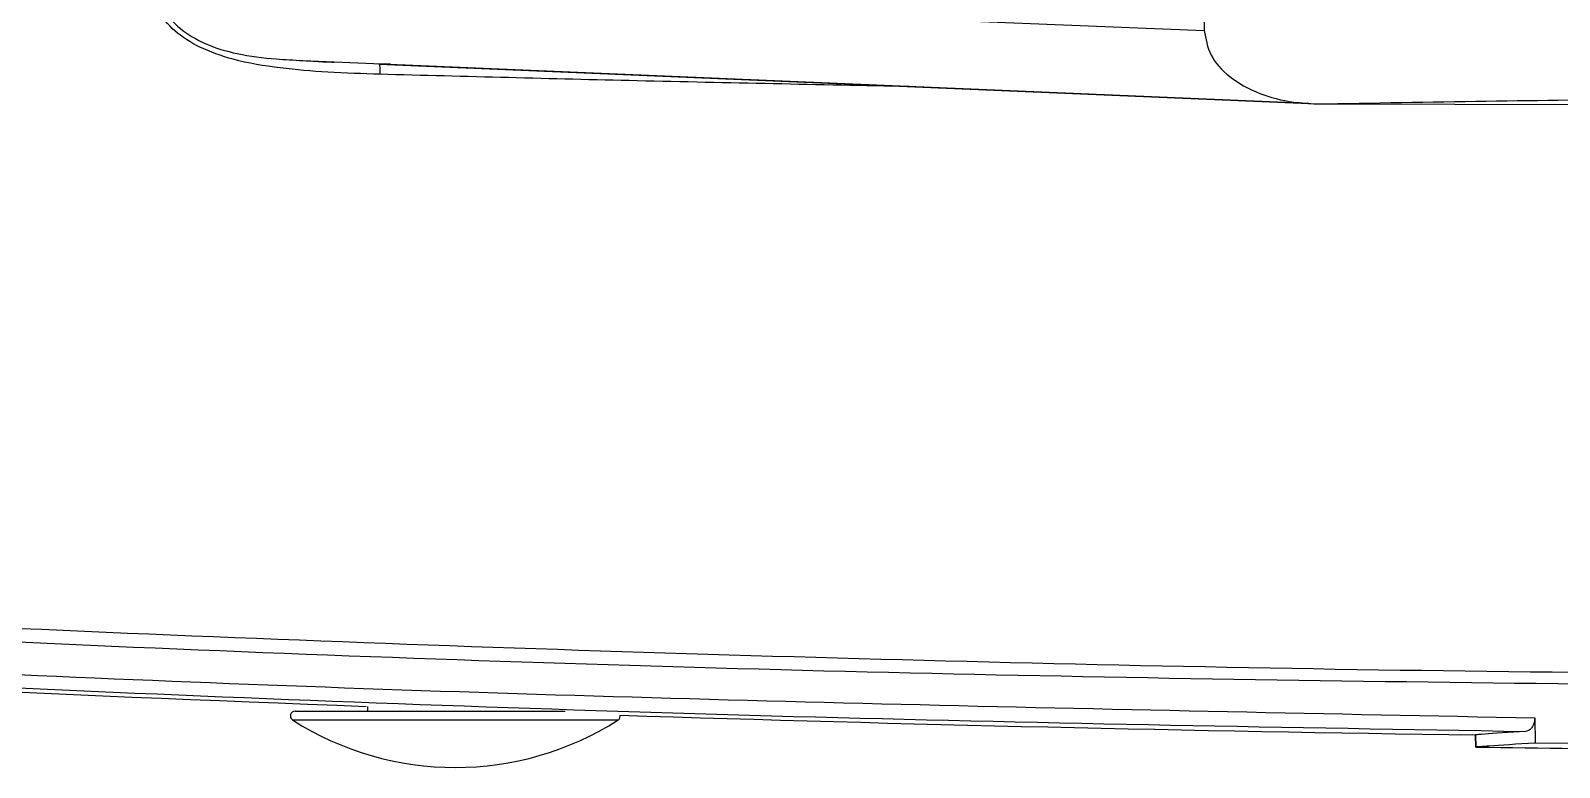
# Model space of a CAD drawing. Extents: x 7 to 135, y 3 to 97.
# Drawn here: x 13.744 to 15.376, y 38.115 to 38.902 of the extents above; entities that cross this region are included whole.
import ezdxf

# ---------------------------------------------------------------- set-up
doc = ezdxf.new("R2010")
doc.units = 0
doc.header["$MEASUREMENT"] = 0
doc.layers.add('OBJECT', color=7, linetype='CONTINUOUS')

msp = doc.modelspace()

# ---------------------------------------------------------------- linework, layer by layer
at = {"layer": 'OBJECT'}
for p, q in [((14.9972, 39.2912), (14.9972, 38.9023)), ((13.8807, 38.9476), (14.9972, 38.9023)), ((14.0345, 38.8702), (15.109, 38.8246)), ((14.1159, 38.8665), (14.1162, 38.8654)), ((14.116, 38.8665), (15.1172, 38.824)), ((14.1281, 38.8663), (14.116, 38.8665)), ((15.1172, 38.824), (15.9972, 38.8215)), ((14.1007, 38.1805), (14.1007, 38.1805)), ((14.1034, 38.1804), (14.1034, 38.1752)), ((14.0233, 38.166), (14.2928, 38.166)), ((14.026, 38.1752), (14.2913, 38.1752)), ((14.2913, 38.1752), (14.3145, 38.1752)), ((14.2928, 38.166), (14.371, 38.166)), ((15.3501, 38.1682), (15.3505, 38.1413)), ((15.2868, 38.15), (15.2872, 38.137)), ((15.2868, 38.15), (15.2868, 38.15)), ((15.2872, 38.137), (15.2868, 38.15)), ((15.2872, 38.137), (15.2872, 38.137)), ((15.9972, 38.1372), (15.3505, 38.1413))]:
    msp.add_line(p, q, dxfattribs=at)
for centre, radius, start, end in [((15.9972, 88.805), 50.66, 263.32684, 267.85597), ((14.026, 38.1702), 0.005, 90, 237.4319), ((14.1972, 38.4382), 0.323, 237.4319, 302.5681), ((14.3684, 38.1702), 0.005, 302.5681, 9.0281), ((15.9972, 88.805), 50.66, 268.16308, 269.19659), ((15.9972, 88.792), 50.66, 269.19697, 269.4354)]:
    msp.add_arc(centre, radius, start, end, dxfattribs=at)
for points, knots in [([(14.1166, 38.8556), (14.0981, 38.8562), (14.0625, 38.8574), (14.0098, 38.8617), (13.9627, 38.8696), (13.9237, 38.8834), (13.896, 38.9016), (13.8776, 38.9237), (13.875, 38.94), (13.8736, 38.9481)], [0, 0, 0, 0, 0.175154, 0.335953, 0.499735, 0.628069, 0.749937, 0.875049, 1, 1, 1, 1]), ([(13.8807, 38.9476), (13.8819, 38.9399), (13.8843, 38.9246), (13.9021, 38.9038), (13.9293, 38.8872), (13.9655, 38.8763), (14.0016, 38.872), (14.025, 38.8708), (14.0345, 38.8703)], [0, 0, 0, 0, 0.169475, 0.339571, 0.508221, 0.676894, 0.867998, 1, 1, 1, 1]), ([(14.9972, 38.9023), (14.9987, 38.8934), (15.0017, 38.8757), (15.0229, 38.852), (15.0541, 38.8344), (15.0878, 38.8256), (15.109, 38.8245), (15.1172, 38.824)], [0, 0, 0, 0, 0.217936, 0.435233, 0.661572, 0.868602, 1, 1, 1, 1]), ([(14.0345, 38.8703), (14.0391, 38.87), (14.0502, 38.8693), (14.0612, 38.8688), (14.0676, 38.8686)], [0, 0, 0, 0, 0.4168879, 1, 1, 1, 1]), ([(14.1162, 38.8654), (14.1162, 38.8652), (14.1165, 38.8648), (14.1166, 38.8594), (14.1166, 38.8556)], [0, 0, 0, 0, 0.289716, 1, 1, 1, 1]), ([(14.682, 38.8425), (14.5852, 38.8444), (14.3967, 38.8482), (14.2082, 38.8532), (14.1166, 38.8556)], [0, 0, 0, 0, 0.513737, 1, 1, 1, 1]), ([(15.1172, 38.824), (15.1776, 38.825), (15.2963, 38.8269), (15.4747, 38.8297), (15.6527, 38.8322), (15.8274, 38.834), (15.9423, 38.8343), (15.9972, 38.8344)], [0, 0, 0, 0, 0.206023, 0.404821, 0.608638, 0.812835, 1, 1, 1, 1]), ([(10.1102, 38.5568), (10.3428, 38.5305), (10.8157, 38.477), (11.5382, 38.4082), (12.2852, 38.3474), (13.0345, 38.298), (13.7797, 38.2599), (14.5144, 38.2332), (15.2541, 38.2163), (15.749, 38.2143), (15.9972, 38.2133)], [0, 0, 0, 0, 0.118989, 0.241992, 0.369009, 0.500039, 0.623805, 0.748387, 0.873785, 1, 1, 1, 1]), ([(15.9972, 38.1987), (15.5053, 38.2027), (14.5215, 38.2108), (13.0472, 38.2783), (11.5752, 38.3827), (10.5974, 38.4891), (10.1085, 38.5424)], [0, 0, 0, 0, 0.25003, 0.500058, 0.750055, 1, 1, 1, 1]), ([(10.1119, 38.5074), (10.5469, 38.4597), (11.417, 38.3643), (12.7263, 38.2648), (14.0375, 38.1946), (14.9126, 38.177), (15.3501, 38.1682)], [0, 0, 0, 0, 0.249981, 0.5, 0.749995, 1, 1, 1, 1]), ([(10.1102, 38.4929), (10.3481, 38.466), (10.832, 38.4113), (11.5716, 38.3414), (12.3266, 38.2806), (13.0826, 38.2314), (13.8338, 38.1939), (14.5844, 38.1667), (15.0875, 38.1581), (15.3403, 38.1537)], [0, 0, 0, 0, 0.136957, 0.278626, 0.425005, 0.570315, 0.712103, 0.855331, 1, 1, 1, 1]), ([(15.3501, 38.1682), (15.3501, 38.1668), (15.35, 38.1646), (15.3491, 38.1615), (15.348, 38.1592), (15.3465, 38.1571), (15.3451, 38.1556), (15.343, 38.1542), (15.3413, 38.1539), (15.3403, 38.1537)], [0, 0, 0, 0, 0.171874, 0.25672, 0.427736, 0.526489, 0.655006, 0.78344, 1, 1, 1, 1]), ([(15.3403, 38.1537), (15.3231, 38.1526), (15.2941, 38.1506), (15.289, 38.1502), (15.2868, 38.15)], [0, 0, 0, 0, 0.593402, 1, 1, 1, 1]), ([(15.3505, 38.1413), (15.3316, 38.1401), (15.2968, 38.1378), (15.2902, 38.1372), (15.2872, 38.137)], [0, 0, 0, 0, 0.54186, 1, 1, 1, 1])]:
    msp.add_open_spline(points, degree=3, knots=knots, dxfattribs=at)

doc.saveas('drawing.dxf')
